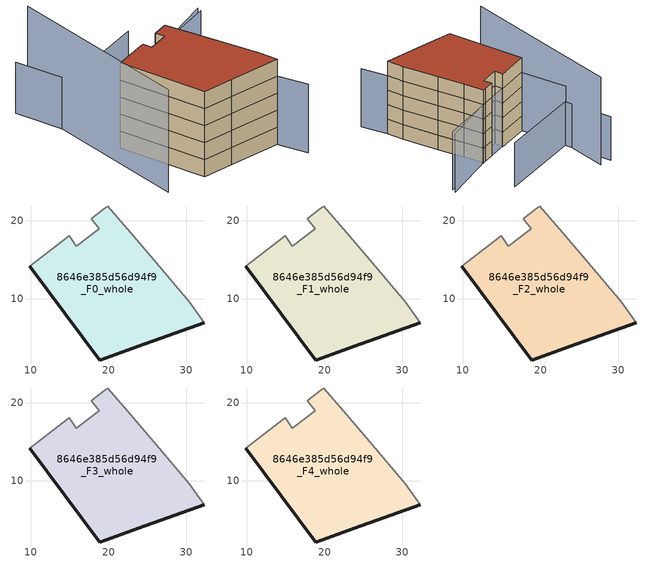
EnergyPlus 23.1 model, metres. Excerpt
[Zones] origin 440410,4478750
8646e385d56d94f9_F0_whole
 floor ground (EU_floor_Construction): 25.83,15.01 30.34,9.65 32.31,6.95 23.83,3.92 18.85,2.14 9.86,14.2 14.92,18.09 15.88,16.73 18.78,18.98 17.75,20.28 19.48,21.61 19.89,21.93 22.46,18.94 z0
 wall outside (EU_wall_Construction): 9.86,14.2 18.85,2.14 23.83,3.92 32.31,6.95 z0:3
 wall adiabatic (EU_wall_Construction): 32.31,6.95 30.34,9.65 25.83,15.01 22.46,18.94 19.89,21.93 19.48,21.61 17.75,20.28 18.78,18.98 15.88,16.73 14.92,18.09 9.86,14.2 z0:3
8646e385d56d94f9_F1_whole
 floor to 8646e385d56d94f9_F0_whole (EU_floor_Construction): 25.83,15.01 30.34,9.65 32.31,6.95 23.83,3.92 18.85,2.14 9.86,14.2 14.92,18.09 15.88,16.73 18.78,18.98 17.75,20.28 19.48,21.61 19.89,21.93 22.46,18.94 z3
 wall outside (EU_wall_Construction): 9.86,14.2 18.85,2.14 23.83,3.92 32.31,6.95 z3:6
 wall adiabatic (EU_wall_Construction): 32.31,6.95 30.34,9.65 25.83,15.01 22.46,18.94 19.89,21.93 19.48,21.61 17.75,20.28 18.78,18.98 15.88,16.73 14.92,18.09 9.86,14.2 z3:6
8646e385d56d94f9_F2_whole
 floor to 8646e385d56d94f9_F1_whole (EU_floor_Construction): 25.83,15.01 30.34,9.65 32.31,6.95 23.83,3.92 18.85,2.14 9.86,14.2 14.92,18.09 15.88,16.73 18.78,18.98 17.75,20.28 19.48,21.61 19.89,21.93 22.46,18.94 z6
 wall outside (EU_wall_Construction): 9.86,14.2 18.85,2.14 23.83,3.92 32.31,6.95 z6:9
 wall adiabatic (EU_wall_Construction): 32.31,6.95 30.34,9.65 25.83,15.01 22.46,18.94 19.89,21.93 19.48,21.61 17.75,20.28 18.78,18.98 15.88,16.73 14.92,18.09 9.86,14.2 z6:9
8646e385d56d94f9_F3_whole
 floor to 8646e385d56d94f9_F2_whole (EU_floor_Construction): 25.83,15.01 30.34,9.65 32.31,6.95 23.83,3.92 18.85,2.14 9.86,14.2 14.92,18.09 15.88,16.73 18.78,18.98 17.75,20.28 19.48,21.61 19.89,21.93 22.46,18.94 z9
 wall outside (EU_wall_Construction): 9.86,14.2 18.85,2.14 23.83,3.92 32.31,6.95 z9:12
 wall adiabatic (EU_wall_Construction): 32.31,6.95 30.34,9.65 25.83,15.01 22.46,18.94 19.89,21.93 19.48,21.61 17.75,20.28 18.78,18.98 15.88,16.73 14.92,18.09 9.86,14.2 z9:12
8646e385d56d94f9_F4_whole
 floor to 8646e385d56d94f9_F3_whole (EU_floor_Construction): 25.83,15.01 30.34,9.65 32.31,6.95 23.83,3.92 18.85,2.14 9.86,14.2 14.92,18.09 15.88,16.73 18.78,18.98 17.75,20.28 19.48,21.61 19.89,21.93 22.46,18.94 z12
 wall outside (EU_wall_Construction): 9.86,14.2 18.85,2.14 23.83,3.92 32.31,6.95 z12:15
 wall adiabatic (EU_wall_Construction): 32.31,6.95 30.34,9.65 25.83,15.01 22.46,18.94 19.89,21.93 19.48,21.61 17.75,20.28 18.78,18.98 15.88,16.73 14.92,18.09 9.86,14.2 z12:15
 roof outside (EU_roof_Construction): 32.31,6.95 30.34,9.65 25.83,15.01 22.46,18.94 19.89,21.93 19.48,21.61 17.75,20.28 18.78,18.98 15.88,16.73 14.92,18.09 9.86,14.2 18.85,2.14 23.83,3.92 z15
shading: 0.89,29.72 12.24,-0.02 z0:18; 35.81,3.16 19.14,21.19 / 19.14,21.19 27.98,29.36 / 28.12,28.52 10.01,14.01 / 10.01,14.01 4.21,21.26 z0:12; 17.54,31.33 4.46,21.45 / 4.46,21.45 -1.27,29.03 z0:9
[Building]
EU S2 Campaign: North Axis=0; Terrain=City; Solar Distribution=FullExterior
[Site:Location]
Madrid: Latitude=40.5; Longitude=-3.5; Time Zone=1; Elevation=609
[SizingPeriod:WeatherFileDays]
AnnualSizingPeriod: Begin Month=1; Begin Day of Month=1; End Month=12; End Day of Month=31; Day of Week for Start Day=Monday; Use Weather File Daylight Saving Period=No; Use Weather File Rain and Snow Indicators=No
[MATERIAL]
EU_InternalMass_Material: Roughness=MediumRough; Thickness=0.1; Conductivity=1; Density=1800; Specific Heat=900; Thermal Absorptance=0.9; Solar Absorptance=0.7; Visible Absorptance=0.7
[MATERIAL:NOMASS] Roughness=MediumRough; Thermal Absorptance=0.9; Solar Absorptance=0.7; Visible Absorptance=0.7
Name | Thermal Resistance
EU_wall_NoMass | 0.419739
EU_roof_NoMass | 0.352165
EU_floor_NoMass | 0.608284
[CONSTRUCTION]
EU_wall_Construction: EU_wall_NoMass
EU_roof_Construction: EU_roof_NoMass
EU_floor_Construction: EU_floor_NoMass
EU_InternalMass_Construction: EU_InternalMass_Material
[ZONE] Type=1; Multiplier=1; Ceiling Height=autocalculate; Floor Area=autocalculate; Part of Total Floor Area=Yes
Name | Volume
8646e385d56d94f9_F0_whole | 666.303
8646e385d56d94f9_F1_whole; 8646e385d56d94f9_F2_whole; 8646e385d56d94f9_F3_whole; 8646e385d56d94f9_F4_whole | 666.302
[INTERNALMASS] Construction=EU_InternalMass_Construction; Surface Area=203.496
Name | Zone or ZoneList
8646e385d56d94f9_F0_whole_EU_InternalMass | 8646e385d56d94f9_F0_whole
8646e385d56d94f9_F1_whole_EU_InternalMass | 8646e385d56d94f9_F1_whole
8646e385d56d94f9_F2_whole_EU_InternalMass | 8646e385d56d94f9_F2_whole
8646e385d56d94f9_F3_whole_EU_InternalMass | 8646e385d56d94f9_F3_whole
8646e385d56d94f9_F4_whole_EU_InternalMass | 8646e385d56d94f9_F4_whole
[OTHEREQUIPMENT] Fuel Type=Electricity; Design Level Calculation Method=Watts/Area; Power per Zone Floor Area=1; Fraction Latent=0; Fraction Radiant=0; Fraction Lost=0; Carbon Dioxide Generation Rate=0; EndUse Subcategory=EU_Step8_InternalGains
Name | Zone or ZoneList or Space or SpaceList | Schedule
EU_Step8_InternalGain_8646e385d56d94f9_F0_whole_f000 | 8646e385d56d94f9_F0_whole | EU_Step8_GainSchedule_8646e385d56d94f9_F0_whole_f000
EU_Step8_InternalGain_8646e385d56d94f9_F1_whole_f000 | 8646e385d56d94f9_F1_whole | EU_Step8_GainSchedule_8646e385d56d94f9_F1_whole_f000
EU_Step8_InternalGain_8646e385d56d94f9_F2_whole_f000 | 8646e385d56d94f9_F2_whole | EU_Step8_GainSchedule_8646e385d56d94f9_F2_whole_f000
EU_Step8_InternalGain_8646e385d56d94f9_F3_whole_f000 | 8646e385d56d94f9_F3_whole | EU_Step8_GainSchedule_8646e385d56d94f9_F3_whole_f000
EU_Step8_InternalGain_8646e385d56d94f9_F4_whole_f000 | 8646e385d56d94f9_F4_whole | EU_Step8_GainSchedule_8646e385d56d94f9_F4_whole_f000
[ZONEVENTILATION:DESIGNFLOWRATE] Schedule=EU_AlwaysOn; Design Flow Rate Calculation Method=AirChanges/Hour; Air Changes per Hour=0.703302; Ventilation Type=Natural; Fan Pressure Rise=0; Fan Total Efficiency=1; Constant Term Coefficient=1; Temperature Term Coefficient=0; Velocity Term Coefficient=0; Velocity Squared Term Coefficient=0; Minimum Indoor Temperature=-100; Maximum Indoor Temperature=100; Delta Temperature=-100; Minimum Outdoor Temperature=-100; Maximum Outdoor Temperature=100; Maximum Wind Speed=40
Name | Zone or ZoneList or Space or SpaceList
EU_ConstantAir_8646e385d56d94f9_F0_whole | 8646e385d56d94f9_F0_whole
EU_ConstantAir_8646e385d56d94f9_F1_whole | 8646e385d56d94f9_F1_whole
EU_ConstantAir_8646e385d56d94f9_F2_whole | 8646e385d56d94f9_F2_whole
EU_ConstantAir_8646e385d56d94f9_F3_whole | 8646e385d56d94f9_F3_whole
EU_ConstantAir_8646e385d56d94f9_F4_whole | 8646e385d56d94f9_F4_whole
[HVACTEMPLATE:THERMOSTAT] Constant Heating Setpoint=20; Constant Cooling Setpoint=50
EU_HeatOnly_8646e385d56d94f9_F0_whole; EU_HeatOnly_8646e385d56d94f9_F1_whole; EU_HeatOnly_8646e385d56d94f9_F2_whole; EU_HeatOnly_8646e385d56d94f9_F3_whole; EU_HeatOnly_8646e385d56d94f9_F4_whole
[HVACTEMPLATE:ZONE:IDEALLOADSAIRSYSTEM] System Availability Schedule=EU_AlwaysOn; Maximum Heating Supply Air Temperature=50; Minimum Cooling Supply Air Temperature=13; Maximum Heating Supply Air Humidity Ratio=0.0156; Minimum Cooling Supply Air Humidity Ratio=0.0077; Heating Limit=NoLimit; Cooling Limit=NoLimit; Heating Availability Schedule=EU_AlwaysOn; Cooling Availability Schedule=EU_CoolingOff; Dehumidification Control Type=ConstantSensibleHeatRatio; Cooling Sensible Heat Ratio=0.7; Dehumidification Setpoint=60; Humidification Control Type=None; Humidification Setpoint=30; Outdoor Air Method=None; Outdoor Air Flow Rate per Person=0.00944; Outdoor Air Flow Rate per Zone Floor Area=0; Outdoor Air Flow Rate per Zone=0; Demand Controlled Ventilation Type=None; Outdoor Air Economizer Type=NoEconomizer; Heat Recovery Type=None; Sensible Heat Recovery Effectiveness=0.7; Latent Heat Recovery Effectiveness=0.65
Name | Template Thermostat
8646e385d56d94f9_F0_whole | EU_HeatOnly_8646e385d56d94f9_F0_whole
8646e385d56d94f9_F1_whole | EU_HeatOnly_8646e385d56d94f9_F1_whole
8646e385d56d94f9_F2_whole | EU_HeatOnly_8646e385d56d94f9_F2_whole
8646e385d56d94f9_F3_whole | EU_HeatOnly_8646e385d56d94f9_F3_whole
8646e385d56d94f9_F4_whole | EU_HeatOnly_8646e385d56d94f9_F4_whole
[SIZING:ZONE] Zone Cooling Design Supply Air Temperature Input Method=SupplyAirTemperature; Zone Cooling Design Supply Air Temperature=13; Zone Heating Design Supply Air Temperature Input Method=SupplyAirTemperature; Zone Heating Design Supply Air Temperature=50; Zone Cooling Design Supply Air Humidity Ratio=0.008; Zone Heating Design Supply Air Humidity Ratio=0.008; Cooling Design Air Flow Method=DesignDay; Cooling Design Air Flow Rate=0; Cooling Minimum Air Flow per Zone Floor Area=0.000762; Cooling Minimum Air Flow=0; Cooling Minimum Air Flow Fraction=0.2; Heating Design Air Flow Method=DesignDay; Heating Design Air Flow Rate=0; Heating Maximum Air Flow per Zone Floor Area=0.002032; Heating Maximum Air Flow=0.141576; Heating Maximum Air Flow Fraction=0.3; Account for Dedicated Outdoor Air System=No; Dedicated Outdoor Air System Control Strategy=NeutralSupplyAir; Dedicated Outdoor Air Low Setpoint Temperature for Design=autosize; Dedicated Outdoor Air High Setpoint Temperature for Design=autosize; Zone Load Sizing Method=Sensible Load Only No Latent Load; Zone Latent Cooling Design Supply Air Humidity Ratio Input Method=HumidityRatioDifference; Zone Cooling Design Supply Air Humidity Ratio Difference=0.005; Zone Latent Heating Design Supply Air Humidity Ratio Input Method=HumidityRatioDifference; Zone Humidification Design Supply Air Humidity Ratio Difference=0.005
8646e385d56d94f9_F0_whole; 8646e385d56d94f9_F1_whole; 8646e385d56d94f9_F2_whole; 8646e385d56d94f9_F3_whole; 8646e385d56d94f9_F4_whole
[SCHEDULE:CONSTANT]
Name | Hourly Value
EU_AlwaysOn | 1
EU_CoolingOff | 0
[SCHEDULE:FILE] Column Number=1; Rows to Skip at Top=0; Number of Hours of Data=8760; Column Separator=Comma; Interpolate to Timestep=No; Minutes per Item=60; Adjust Schedule for Daylight Savings=Yes
Name | File
EU_Step8_GainSchedule_8646e385d56d94f9_F0_whole_f000 | ../../schedules/8646e385d56d94f9/8646e385d56d94f9_F0_whole_f000_gain.csv
EU_Step8_GainSchedule_8646e385d56d94f9_F1_whole_f000 | ../../schedules/8646e385d56d94f9/8646e385d56d94f9_F1_whole_f000_gain.csv
EU_Step8_GainSchedule_8646e385d56d94f9_F2_whole_f000 | ../../schedules/8646e385d56d94f9/8646e385d56d94f9_F2_whole_f000_gain.csv
EU_Step8_GainSchedule_8646e385d56d94f9_F3_whole_f000 | ../../schedules/8646e385d56d94f9/8646e385d56d94f9_F3_whole_f000_gain.csv
EU_Step8_GainSchedule_8646e385d56d94f9_F4_whole_f000 | ../../schedules/8646e385d56d94f9/8646e385d56d94f9_F4_whole_f000_gain.csv
